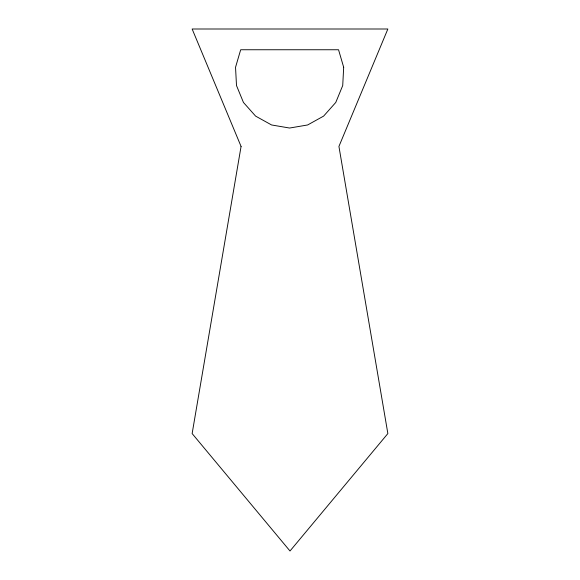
<?xml version="1.0" encoding="UTF-8"?>
<svg xmlns="http://www.w3.org/2000/svg" width="580" height="580" viewBox="0 0 580 580"><rect width="100%" height="100%" fill="white"/><g stroke="black" fill="none" stroke-linecap="round" stroke-linejoin="round"><path stroke-width="0.87" d="M343.679 67.287L342.722 85.543L335.769 102.45L323.618 116.109L307.632 124.968L289.608 128.035L271.585 124.968L255.599 116.109L243.448 102.45L236.495 85.543L235.538 67.287L240.678 49.75L338.539 49.75L343.679 67.287M241.07 146.435L192.139 433.564L290 551L387.861 433.564L338.93 146.435L387.861 29L192.139 29L241.07 146.435"/></g></svg>
